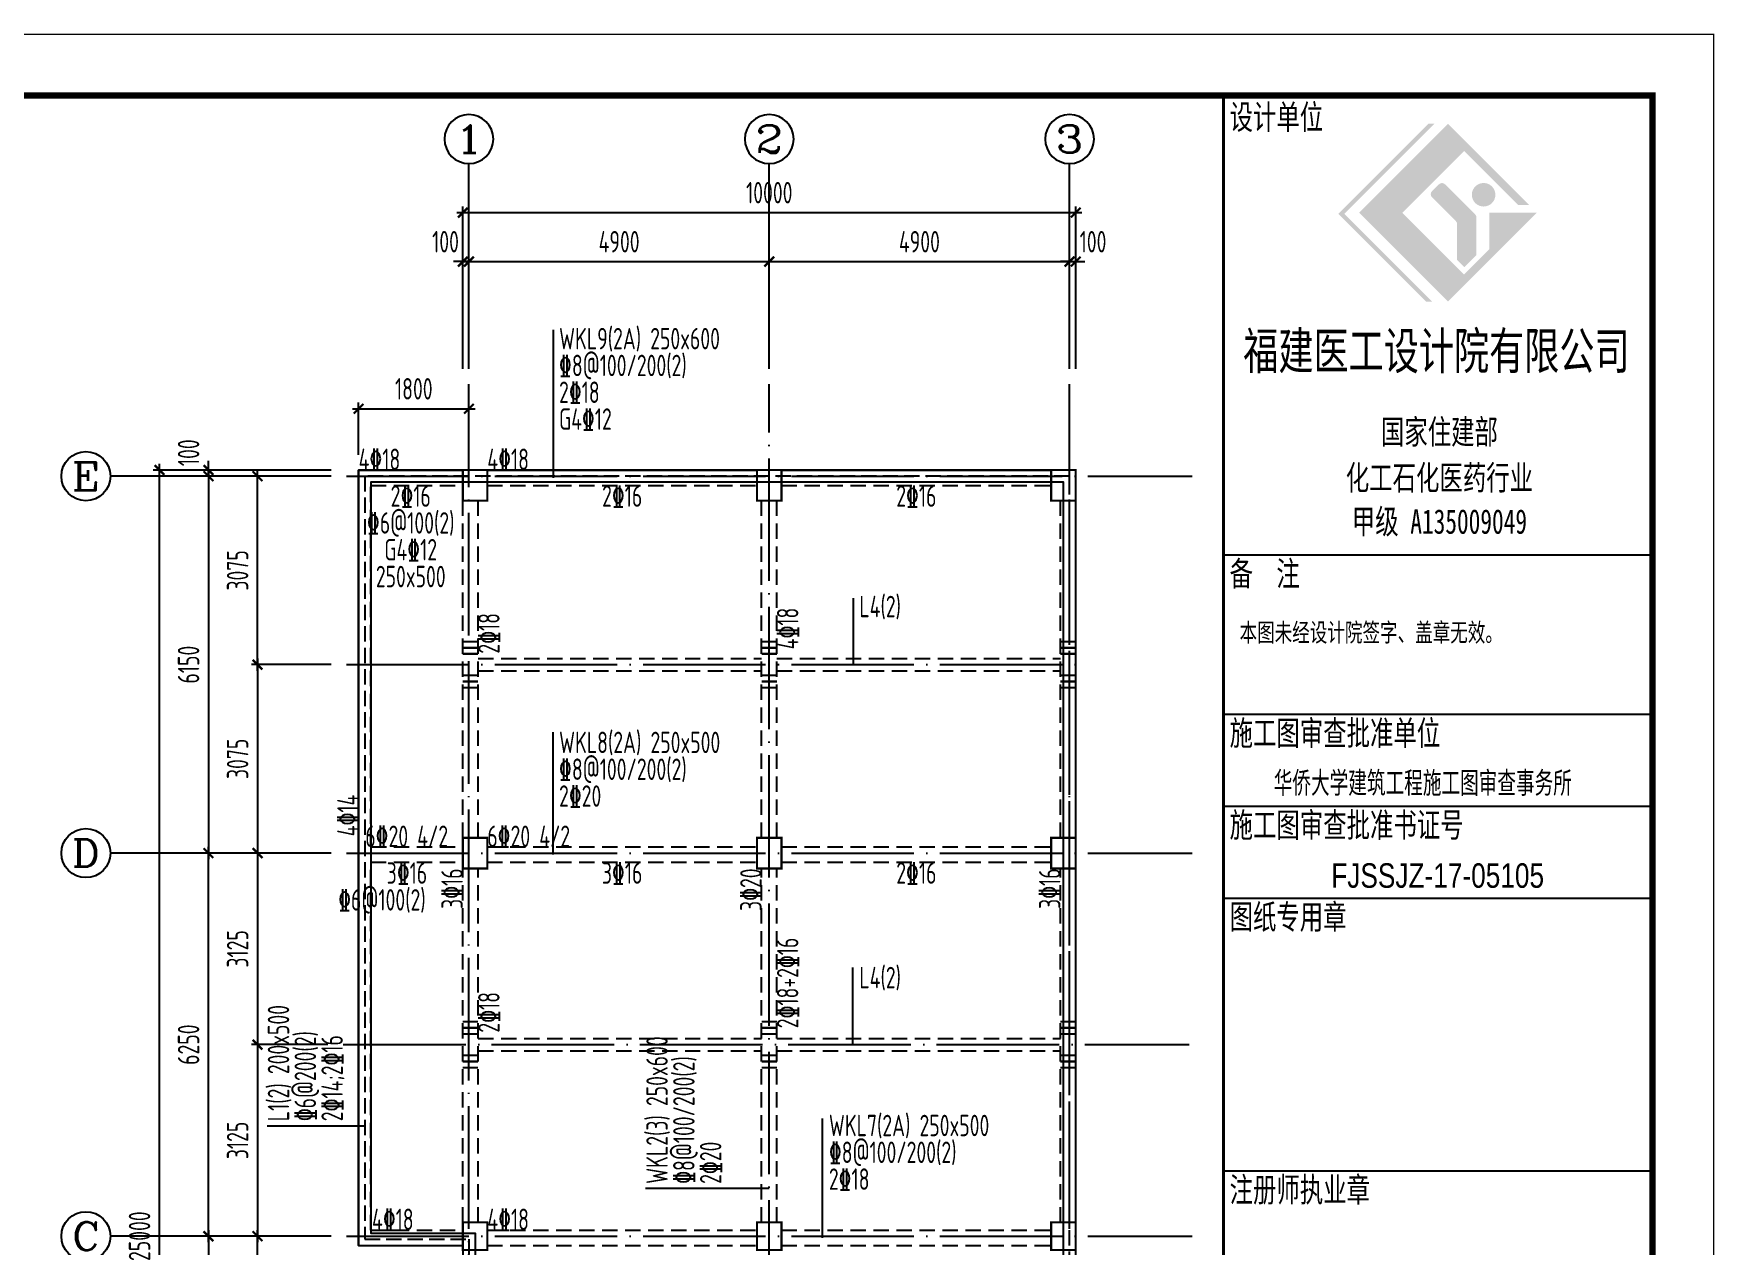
# Model space of a CAD drawing. Extents: x 287149 to 898857, y 100802 to 160212.
# Drawn here: x 807034 to 834457, y 123062 to 142832 of the extents above; entities that cross this region are included whole.
import ezdxf
from ezdxf.enums import TextEntityAlignment as Align

# ---------------------------------------------------------------- set-up
doc = ezdxf.new("R2010")
doc.units = 0
doc.header["$LTSCALE"] = 1000
for name, pattern in [('3', [3.75, 2.5, -1.25]), ('DASH', [0.35, 0.25, -0.1]), ('DOTE', [2.42, 2, -0.2, 0.02, -0.2])]:
    doc.linetypes.add(name, pattern=pattern)
doc.layers.get('0').update_dxf_attribs({"linetype": 'CONTINUOUS'})
doc.layers.get('DEFPOINTS').update_dxf_attribs({"linetype": 'CONTINUOUS'})
for name, color, linetype in [('AXIS', 8, 'DOTE'), ('AXIS_DIM', 3, 'CONTINUOUS'), ('AXIS_TEXT', 3, 'CONTINUOUS'), ('FRAME', 3, 'CONTINUOUS'), ('roof', 30, 'CONTINUOUS'), ('S_BEAM', 4, 'CONTINUOUS'), ('S_BEAMDASH', 134, '3'), ('S_BEAMDIMLOCAL', 7, 'CONTINUOUS'), ('S_BEAMDIMLOCALVER', 7, 'CONTINUOUS'), ('S_BEAMDIMMASS', 2, 'CONTINUOUS'), ('S_BEAMDIMMASSVER', 2, 'CONTINUOUS'), ('S_CL', 2, 'CONTINUOUS'), ('S_SUBBEAMHOOP', 1, 'CONTINUOUS'), ('填充', 8, 'CONTINUOUS'), ('审图中心证书', 7, 'CONTINUOUS'), ('第三道尺寸线', 4, 'CONTINUOUS')]:
    doc.layers.add(name, color=color, linetype=linetype)
doc.styles.add('_AXIS', font='complex.shx', dxfattribs={"bigfont": 'gbcbig.shx'})
doc.styles.add('_HZTXT', font='tq__rshz.shx', dxfattribs={"width": 0.8, "bigfont": 'tq__hzdc.shx'})
doc.styles.add('COMPLEX', font='COMPLEX')
doc.styles.add('FRAME', font='simhei.ttf', dxfattribs={"width": 0.7})
doc.styles.add('TSSD_Dimension', font='tssdeng.shx', dxfattribs={"width": 0.7, "bigfont": 'hztxt.shx'})
doc.styles.add('TSSD_Rein', font='tssdeng.shx', dxfattribs={"width": 0.7, "bigfont": 'hztxt.shx'})
doc.styles.add('黑体', font='simhei.ttf', dxfattribs={"width": 0.7})
doc.dimstyles.new('TSSD_100_100', dxfattribs={"dimtxt": 350, "dimasz": 150, "dimexe": 100, "dimexo": 250, "dimgap": 150, "dimtad": 1, "dimdec": 0, "dimzin": 0, "dimdsep": 46, "dimtxsty": 'TSSD_Dimension', "dimblk": 'ARCHTICK', "dimcen": 0, "dimdle": 100, "dimclrd": 3, "dimclre": 3, "dimclrt": 7, "dimadec": 0, "dimazin": 0, "dimtfac": 1, "dimtdec": 0, "dimtix": 1, "dimtmove": 2, "dimatfit": 3, "dimfxl": 100, "dimtolj": 1, "dimtzin": 0, "dimarcsym": 0})

# ---------------------------------------------------------------- blocks, each defined once
blk = doc.blocks.new('A$C2F0C53E4')
at = {"layer": 'FRAME'}
h = blk.add_hatch(color=256, dxfattribs=at)
h.paths.add_polyline_path([(54328, 39098), (55337, 40107), (56218, 39226), (56398, 39226), (55075, 40549), (53625, 39098), (55075, 37648), (56525, 39098), (55749, 39098), (55749, 38502), (55337, 38090)], flags=0)
edge = h.paths.add_edge_path(flags=0)
edge.add_arc((55154, 38910), 69.1, 0, 45, ccw=False)
edge.add_line((55223, 38910), (55223, 38327))
edge.add_line((55223, 38327), (55340, 38210))
edge.add_line((55340, 38210), (55538, 38409))
edge.add_line((55538, 38409), (55538, 39020))
edge.add_arc((55469, 39020), 69.1, 360, 405)
edge.add_line((55518, 39069), (55024, 39562))
edge.add_arc((54976, 39513), 69.1, 45, 135)
edge.add_line((54927, 39562), (54812, 39447))
edge.add_arc((54861, 39399), 69.1, 135, 225)
edge.add_line((54812, 39350), (55203, 38959))
edge = h.paths.add_edge_path(flags=0)
edge.add_arc((55655, 39391), 192, 0, 180)
edge.add_arc((55655, 39391), 192, 180, 360)
h.paths.add_polyline_path([(54716, 37648), (54814, 37648), (53382, 39080), (54851, 40549), (54754, 40549), (53285, 39080)], flags=0)
for p, q in [((58410, 33510), (51410, 33510)), ((58410, 30910), (51410, 30910)), ((58410, 29410), (51410, 29410)), ((58410, 27910), (51410, 27910)), ((58410, 23460), (51410, 23460))]:
    blk.add_line(p, q, dxfattribs=at)
for points, const_width in [([(10, 42010), (10, 10), (59410, 10), (59410, 42010)], 20), ([(2510, 41010), (2510, 1010), (58410, 1010), (58410, 41010)], 100)]:
    blk.add_lwpolyline(points, close=True, dxfattribs=dict(at, const_width=const_width))
at = {"layer": 'FRAME', "const_width": 50}
blk.add_lwpolyline([(51410, 41010), (51410, 1010)], dxfattribs=at)
at = {"layer": 'FRAME'}
for s, insert, char_height, width, attachment_point, style in [('设计单位', (51510, 40860), 400, 2368.14, 1, 'FRAME'), ('福建医工设计院有限公司', (54885, 36811), 600, 9859.32, 5, 'FRAME'), ('国家住建部', (54934, 35501), 400, 2944.75, 5, 'FRAME'), ('化工石化医药行业', (54934, 34752), 400, 4781.36, 5, 'FRAME'), ('甲级 A135009049', (54934, 34038), 400, 4439.66, 5, 'FRAME'), ('备  注', (51510, 33410), 400, 1758.31, 1, 'FRAME'), ('本图未经设计院签字、盖章无效。', (51673, 32067), 300, 6524.24, 7, '黑体'), ('施工图审查批准单位', (51510, 30810), 400, 5412.54, 1, 'FRAME'), ('施工图审查批准书证号', (51510, 29310), 400, 6008.14, 1, 'FRAME'), ('图纸专用章', (51510, 27810), 400, 2928.14, 1, 'FRAME'), ('注册师执业章', (51510, 23360), 400, 3554.58, 1, 'FRAME')]:
    blk.add_mtext(s, dxfattribs=dict(at, insert=insert, char_height=char_height, width=width, attachment_point=attachment_point, style=style))
at = {"layer": '审图中心证书', "style": '_HZTXT', "width": 0.8}
for s, p in [('华侨大学建筑工程施工图审查事务所', (52231, 29584)), ('FJSSJZ-17-05105', (53169, 28084))]:
    blk.add_text(s, height=400, dxfattribs=at).set_placement(p)
blk = doc.blocks.new('_ARCHTICK')
at = {"color": 0}
blk.add_lwpolyline([(-0.53033, -0.53033, 0.25, 0.25, 0), (0.53033, 0.53033, 0.5, 0.5, 0)], format="xyseb", dxfattribs=at)
blk = doc.blocks.new('*D338')
at = {"layer": 'AXIS_DIM', "color": 3, "lineweight": -2}
for p, q in [((814036.971394, 139111.631469), (819136.971394, 139111.631469)), ((814136.971394, 137361.708046), (814136.971394, 139211.631469)), ((819036.971394, 137361.708046), (819036.971394, 139211.631469))]:
    blk.add_line(p, q, dxfattribs=at)
at = {"layer": 'DEFPOINTS', "color": 0}
for p in [(819036.971394, 139111.631469), (814136.971394, 137111.708046), (819036.971394, 137111.708046)]:
    blk.add_point(p, dxfattribs=at)
at = {"layer": 'AXIS_DIM', "color": 3, "lineweight": -2, "xscale": 150, "yscale": 150, "zscale": 150, "rotation": 180}
blk.add_blockref('_ARCHTICK', (814136.971394, 139111.631469), dxfattribs=at)
at = {"layer": 'AXIS_DIM', "color": 3, "lineweight": -2, "xscale": 150, "yscale": 150, "zscale": 150}
blk.add_blockref('_ARCHTICK', (819036.971394, 139111.631469), dxfattribs=at)
at = {"layer": 'AXIS_DIM', "color": 7, "insert": (816586.971394, 139436.631469), "char_height": 350, "attachment_point": 5, "style": 'TSSD_Dimension'}
blk.add_mtext('\\A1;4900', dxfattribs=at)
blk = doc.blocks.new('*D339')
at = {"layer": 'AXIS_DIM', "color": 3, "lineweight": -2}
for p, q in [((818936.971394, 139111.631469), (824036.971394, 139111.631469)), ((819036.971394, 137361.708046), (819036.971394, 139211.631469)), ((823936.971394, 137361.708046), (823936.971394, 139211.631469))]:
    blk.add_line(p, q, dxfattribs=at)
at = {"layer": 'DEFPOINTS', "color": 0}
for p in [(823936.971394, 139111.631469), (819036.971394, 137111.708046), (823936.971394, 137111.708046)]:
    blk.add_point(p, dxfattribs=at)
at = {"layer": 'AXIS_DIM', "color": 3, "lineweight": -2, "xscale": 150, "yscale": 150, "zscale": 150, "rotation": 180}
blk.add_blockref('_ARCHTICK', (819036.971394, 139111.631469), dxfattribs=at)
at = {"layer": 'AXIS_DIM', "color": 3, "lineweight": -2, "xscale": 150, "yscale": 150, "zscale": 150}
blk.add_blockref('_ARCHTICK', (823936.971394, 139111.631469), dxfattribs=at)
at = {"layer": 'AXIS_DIM', "color": 7, "insert": (821486.971394, 139436.631469), "char_height": 350, "attachment_point": 5, "style": 'TSSD_Dimension'}
blk.add_mtext('\\A1;4900', dxfattribs=at)
blk = doc.blocks.new('*D341')
at = {"layer": 'AXIS_DIM', "color": 3, "lineweight": -2}
for p, q in [((811886.971394, 123211.708046), (809787.044864, 123211.708046)), ((809887.044864, 123311.708046), (809887.044864, 116861.708046)), ((811886.971394, 116961.708046), (809787.044864, 116961.708046))]:
    blk.add_line(p, q, dxfattribs=at)
at = {"layer": 'DEFPOINTS', "color": 0}
for p in [(812136.971394, 123211.708046), (809887.044864, 116961.708046), (812136.971394, 116961.708046)]:
    blk.add_point(p, dxfattribs=at)
at = {"layer": 'AXIS_DIM', "color": 3, "lineweight": -2, "xscale": 150, "yscale": 150, "zscale": 150}
for p, rotation in [((809887.044864, 123211.708046), 90), ((809887.044864, 116961.708046), 270)]:
    blk.add_blockref('_ARCHTICK', p, dxfattribs=dict(at, rotation=rotation))
at = {"layer": 'AXIS_DIM', "color": 7, "insert": (809562.044864, 120086.708046), "char_height": 350, "attachment_point": 5, "rotation": 90, "style": 'TSSD_Dimension'}
blk.add_mtext('\\A1;6250', dxfattribs=at)
blk = doc.blocks.new('*D342')
at = {"layer": 'AXIS_DIM', "color": 3, "lineweight": -2}
for p, q in [((811886.971394, 135611.708046), (809787.044864, 135611.708046)), ((809887.044864, 135711.708046), (809887.044864, 129361.708046)), ((811886.971394, 129461.708046), (809787.044864, 129461.708046))]:
    blk.add_line(p, q, dxfattribs=at)
at = {"layer": 'DEFPOINTS', "color": 0}
for p in [(812136.971394, 135611.708046), (809887.044864, 129461.708046), (812136.971394, 129461.708046)]:
    blk.add_point(p, dxfattribs=at)
at = {"layer": 'AXIS_DIM', "color": 3, "lineweight": -2, "xscale": 150, "yscale": 150, "zscale": 150}
for p, rotation in [((809887.044864, 135611.708046), 90), ((809887.044864, 129461.708046), 270)]:
    blk.add_blockref('_ARCHTICK', p, dxfattribs=dict(at, rotation=rotation))
at = {"layer": 'AXIS_DIM', "color": 7, "insert": (809562.044864, 132536.708046), "char_height": 350, "attachment_point": 5, "rotation": 90, "style": 'TSSD_Dimension'}
blk.add_mtext('\\A1;6150', dxfattribs=at)
blk = doc.blocks.new('*D343')
at = {"layer": 'AXIS_DIM', "color": 3, "lineweight": -2}
for p, q in [((813936.971394, 139911.631469), (824136.971394, 139911.631469)), ((814036.971394, 137361.708046), (814036.971394, 140011.631469)), ((824036.971394, 137361.708046), (824036.971394, 140011.631469))]:
    blk.add_line(p, q, dxfattribs=at)
at = {"layer": 'DEFPOINTS', "color": 0}
for p in [(824036.971394, 139911.631469), (814036.971394, 137111.708046), (824036.971394, 137111.708046)]:
    blk.add_point(p, dxfattribs=at)
at = {"layer": 'AXIS_DIM', "color": 3, "lineweight": -2, "xscale": 150, "yscale": 150, "zscale": 150, "rotation": 180}
blk.add_blockref('_ARCHTICK', (814036.971394, 139911.631469), dxfattribs=at)
at = {"layer": 'AXIS_DIM', "color": 3, "lineweight": -2, "xscale": 150, "yscale": 150, "zscale": 150}
blk.add_blockref('_ARCHTICK', (824036.971394, 139911.631469), dxfattribs=at)
at = {"layer": 'AXIS_DIM', "color": 7, "insert": (819036.971394, 140236.631469), "char_height": 350, "attachment_point": 5, "style": 'TSSD_Dimension'}
blk.add_mtext('\\A1;10000', dxfattribs=at)
blk = doc.blocks.new('*D344')
at = {"layer": 'AXIS_DIM', "color": 3, "lineweight": -2}
for p, q in [((809087.044864, 110611.708046), (809087.044864, 135811.708046)), ((811886.971394, 135711.708046), (808987.044864, 135711.708046)), ((811886.971394, 110711.708046), (808987.044864, 110711.708046))]:
    blk.add_line(p, q, dxfattribs=at)
at = {"layer": 'DEFPOINTS', "color": 0}
for p in [(809087.044864, 135711.708046), (812136.971394, 135711.708046), (812136.971394, 110711.708046)]:
    blk.add_point(p, dxfattribs=at)
at = {"layer": 'AXIS_DIM', "color": 3, "lineweight": -2, "xscale": 150, "yscale": 150, "zscale": 150}
for p, rotation in [((809087.044864, 135711.708046), 90), ((809087.044864, 110711.708046), 270)]:
    blk.add_blockref('_ARCHTICK', p, dxfattribs=dict(at, rotation=rotation))
at = {"layer": 'AXIS_DIM', "color": 7, "insert": (808762.044864, 123211.708046), "char_height": 350, "attachment_point": 5, "rotation": 90, "style": 'TSSD_Dimension'}
blk.add_mtext('\\A1;25000', dxfattribs=at)
blk = doc.blocks.new('*D346')
at = {"layer": 'AXIS_DIM', "color": 3, "lineweight": -2}
for p, q in [((809887.044864, 135711.708046), (809887.044864, 135861.708046)), ((811886.971394, 135711.708046), (809787.044864, 135711.708046)), ((811886.971394, 135611.708046), (809787.044864, 135611.708046)), ((809887.044864, 135611.708046), (809887.044864, 135711.708046)), ((809887.044864, 135611.708046), (809887.044864, 135461.708046))]:
    blk.add_line(p, q, dxfattribs=at)
at = {"layer": 'DEFPOINTS', "color": 0}
for p in [(809887.044864, 135711.708046), (812136.971394, 135711.708046), (812136.971394, 135611.708046)]:
    blk.add_point(p, dxfattribs=at)
at = {"layer": 'AXIS_DIM', "color": 3, "lineweight": -2, "xscale": 150, "yscale": 150, "zscale": 150}
for p, rotation in [((809887.044864, 135711.708046), 270), ((809887.044864, 135611.708046), 90)]:
    blk.add_blockref('_ARCHTICK', p, dxfattribs=dict(at, rotation=rotation))
at = {"layer": 'AXIS_DIM', "color": 7, "insert": (809562.044864, 135993.951635), "char_height": 350, "attachment_point": 5, "rotation": 90, "style": 'TSSD_Dimension'}
blk.add_mtext('\\A1;100', dxfattribs=at)
blk = doc.blocks.new('*D347')
at = {"layer": 'AXIS_DIM', "color": 3, "lineweight": -2}
for p, q in [((823936.971394, 139111.631469), (823786.971394, 139111.631469)), ((823936.971394, 137361.708046), (823936.971394, 139211.631469)), ((823936.971394, 139111.631469), (824036.971394, 139111.631469)), ((824036.971394, 137361.708046), (824036.971394, 139211.631469)), ((824036.971394, 139111.631469), (824186.971394, 139111.631469))]:
    blk.add_line(p, q, dxfattribs=at)
at = {"layer": 'DEFPOINTS', "color": 0}
for p in [(824036.971394, 139111.631469), (823936.971394, 137111.708046), (824036.971394, 137111.708046)]:
    blk.add_point(p, dxfattribs=at)
at = {"layer": 'AXIS_DIM', "color": 3, "lineweight": -2, "xscale": 150, "yscale": 150, "zscale": 150}
blk.add_blockref('_ARCHTICK', (823936.971394, 139111.631469), dxfattribs=at)
at = {"layer": 'AXIS_DIM', "color": 3, "lineweight": -2, "xscale": 150, "yscale": 150, "zscale": 150, "rotation": 180}
blk.add_blockref('_ARCHTICK', (824036.971394, 139111.631469), dxfattribs=at)
at = {"layer": 'AXIS_DIM', "color": 7, "insert": (824319.214984, 139436.631469), "char_height": 350, "attachment_point": 5, "style": 'TSSD_Dimension'}
blk.add_mtext('\\A1;100', dxfattribs=at)
blk = doc.blocks.new('*D348')
at = {"layer": 'AXIS_DIM', "color": 3, "lineweight": -2}
for p, q in [((814036.971394, 139111.631469), (813886.971394, 139111.631469)), ((814036.971394, 137361.708046), (814036.971394, 139211.631469)), ((814136.971394, 139111.631469), (814036.971394, 139111.631469)), ((814136.971394, 137361.708046), (814136.971394, 139211.631469)), ((814136.971394, 139111.631469), (814286.971394, 139111.631469))]:
    blk.add_line(p, q, dxfattribs=at)
at = {"layer": 'DEFPOINTS', "color": 0}
for p in [(814036.971394, 139111.631469), (814036.971394, 137111.708046), (814136.971394, 137111.708046)]:
    blk.add_point(p, dxfattribs=at)
at = {"layer": 'AXIS_DIM', "color": 3, "lineweight": -2, "xscale": 150, "yscale": 150, "zscale": 150}
blk.add_blockref('_ARCHTICK', (814036.971394, 139111.631469), dxfattribs=at)
at = {"layer": 'AXIS_DIM', "color": 3, "lineweight": -2, "xscale": 150, "yscale": 150, "zscale": 150, "rotation": 180}
blk.add_blockref('_ARCHTICK', (814136.971394, 139111.631469), dxfattribs=at)
at = {"layer": 'AXIS_DIM', "color": 7, "insert": (813754.727804, 139436.631469), "char_height": 350, "attachment_point": 5, "style": 'TSSD_Dimension'}
blk.add_mtext('\\A1;100', dxfattribs=at)
blk = doc.blocks.new('_AXISO')
blk.add_circle((0, 0), 0.5)
at = {"layer": 'AXIS_TEXT', "style": 'COMPLEX', "width": 1.041667}
blk.add_attdef('A', text='', height=0.56, dxfattribs=at).set_placement((-0.25, -0.28), (0.25, -0.28), align=Align.FIT)
blk = doc.blocks.new('*D349')
at = {"layer": 'AXIS_DIM', "color": 3, "lineweight": -2}
for p, q in [((811886.971394, 129461.708046), (809787.044864, 129461.708046)), ((809887.044864, 123111.708046), (809887.044864, 129561.708046)), ((811886.971394, 123211.708046), (809787.044864, 123211.708046))]:
    blk.add_line(p, q, dxfattribs=at)
at = {"layer": 'DEFPOINTS', "color": 0}
for p in [(809887.044864, 129461.708046), (812136.971394, 129461.708046), (812136.971394, 123211.708046)]:
    blk.add_point(p, dxfattribs=at)
at = {"layer": 'AXIS_DIM', "color": 3, "lineweight": -2, "xscale": 150, "yscale": 150, "zscale": 150}
for p, rotation in [((809887.044864, 129461.708046), 90), ((809887.044864, 123211.708046), 270)]:
    blk.add_blockref('_ARCHTICK', p, dxfattribs=dict(at, rotation=rotation))
at = {"layer": 'AXIS_DIM', "color": 7, "insert": (809562.044864, 126336.708046), "char_height": 350, "attachment_point": 5, "rotation": 90, "style": 'TSSD_Dimension'}
blk.add_mtext('\\A1;6250', dxfattribs=at)
blk = doc.blocks.new('*D359')
at = {"layer": 'DEFPOINTS', "color": 0}
for p in [(810687.044864, 123211.708046), (812087.044864, 123211.708046), (812087.044864, 120086.708046)]:
    blk.add_point(p, dxfattribs=at)
at = {"layer": '第三道尺寸线', "color": 3, "lineweight": -2}
for p, q in [((811837.044864, 123211.708046), (810587.044864, 123211.708046)), ((810687.044864, 119986.708046), (810687.044864, 123311.708046)), ((811837.044864, 120086.708046), (810587.044864, 120086.708046))]:
    blk.add_line(p, q, dxfattribs=at)
at = {"layer": '第三道尺寸线', "color": 3, "lineweight": -2, "xscale": 150, "yscale": 150, "zscale": 150}
for p, rotation in [((810687.044864, 123211.708046), 90), ((810687.044864, 120086.708046), 270)]:
    blk.add_blockref('_ARCHTICK', p, dxfattribs=dict(at, rotation=rotation))
at = {"layer": '第三道尺寸线', "color": 7, "insert": (810362.044864, 121649.208046), "char_height": 350, "attachment_point": 5, "rotation": 90, "style": 'TSSD_Dimension'}
blk.add_mtext('\\A1;3125', dxfattribs=at)
blk = doc.blocks.new('*D361')
at = {"layer": 'DEFPOINTS', "color": 0}
for p in [(810687.044864, 135611.708046), (812136.971394, 135611.708046), (812136.971394, 132536.708046)]:
    blk.add_point(p, dxfattribs=at)
at = {"layer": '第三道尺寸线', "color": 3, "lineweight": -2}
for p, q in [((811886.971394, 135611.708046), (810587.044864, 135611.708046)), ((810687.044864, 132436.708046), (810687.044864, 135711.708046)), ((811886.971394, 132536.708046), (810587.044864, 132536.708046))]:
    blk.add_line(p, q, dxfattribs=at)
at = {"layer": '第三道尺寸线', "color": 3, "lineweight": -2, "xscale": 150, "yscale": 150, "zscale": 150}
for p, rotation in [((810687.044864, 135611.708046), 90), ((810687.044864, 132536.708046), 270)]:
    blk.add_blockref('_ARCHTICK', p, dxfattribs=dict(at, rotation=rotation))
at = {"layer": '第三道尺寸线', "color": 7, "insert": (810362.044864, 134074.208046), "char_height": 350, "attachment_point": 5, "rotation": 90, "style": 'TSSD_Dimension'}
blk.add_mtext('\\A1;3075', dxfattribs=at)
blk = doc.blocks.new('*D362')
at = {"layer": 'DEFPOINTS', "color": 0}
for p in [(812136.971394, 132536.708046), (810687.044864, 129461.708046), (812136.971394, 129461.708046)]:
    blk.add_point(p, dxfattribs=at)
at = {"layer": '第三道尺寸线', "color": 3, "lineweight": -2}
for p, q in [((811886.971394, 132536.708046), (810587.044864, 132536.708046)), ((810687.044864, 132636.708046), (810687.044864, 129361.708046)), ((811886.971394, 129461.708046), (810587.044864, 129461.708046))]:
    blk.add_line(p, q, dxfattribs=at)
at = {"layer": '第三道尺寸线', "color": 3, "lineweight": -2, "xscale": 150, "yscale": 150, "zscale": 150}
for p, rotation in [((810687.044864, 132536.708046), 90), ((810687.044864, 129461.708046), 270)]:
    blk.add_blockref('_ARCHTICK', p, dxfattribs=dict(at, rotation=rotation))
at = {"layer": '第三道尺寸线', "color": 7, "insert": (810362.044864, 130999.208046), "char_height": 350, "attachment_point": 5, "rotation": 90, "style": 'TSSD_Dimension'}
blk.add_mtext('\\A1;3075', dxfattribs=at)
blk = doc.blocks.new('*D363')
at = {"layer": 'DEFPOINTS', "color": 0}
for p in [(812087.044864, 126336.708046), (810687.044864, 123211.708046), (812087.044864, 123211.708046)]:
    blk.add_point(p, dxfattribs=at)
at = {"layer": '第三道尺寸线', "color": 3, "lineweight": -2}
for p, q in [((810687.044864, 126436.708046), (810687.044864, 123111.708046)), ((811837.044864, 126336.708046), (810587.044864, 126336.708046)), ((811837.044864, 123211.708046), (810587.044864, 123211.708046))]:
    blk.add_line(p, q, dxfattribs=at)
at = {"layer": '第三道尺寸线', "color": 3, "lineweight": -2, "xscale": 150, "yscale": 150, "zscale": 150}
for p, rotation in [((810687.044864, 126336.708046), 90), ((810687.044864, 123211.708046), 270)]:
    blk.add_blockref('_ARCHTICK', p, dxfattribs=dict(at, rotation=rotation))
at = {"layer": '第三道尺寸线', "color": 7, "insert": (810362.044864, 124774.208046), "char_height": 350, "attachment_point": 5, "rotation": 90, "style": 'TSSD_Dimension'}
blk.add_mtext('\\A1;3125', dxfattribs=at)
blk = doc.blocks.new('*D364')
at = {"layer": 'DEFPOINTS', "color": 0}
for p in [(812087.044864, 129461.708046), (810687.044864, 126336.708046), (812087.044864, 126336.708046)]:
    blk.add_point(p, dxfattribs=at)
at = {"layer": '第三道尺寸线', "color": 3, "lineweight": -2}
for p, q in [((811837.044864, 129461.708046), (810587.044864, 129461.708046)), ((810687.044864, 129561.708046), (810687.044864, 126236.708046)), ((811837.044864, 126336.708046), (810587.044864, 126336.708046))]:
    blk.add_line(p, q, dxfattribs=at)
at = {"layer": '第三道尺寸线', "color": 3, "lineweight": -2, "xscale": 150, "yscale": 150, "zscale": 150}
for p, rotation in [((810687.044864, 129461.708046), 90), ((810687.044864, 126336.708046), 270)]:
    blk.add_blockref('_ARCHTICK', p, dxfattribs=dict(at, rotation=rotation))
at = {"layer": '第三道尺寸线', "color": 7, "insert": (810362.044864, 127899.208046), "char_height": 350, "attachment_point": 5, "rotation": 90, "style": 'TSSD_Dimension'}
blk.add_mtext('\\A1;3125', dxfattribs=at)
blk = doc.blocks.new('*D366')
at = {"layer": 'AXIS_DIM', "color": 3, "lineweight": -2}
for p, q in [((812236.971013, 136711.63185), (814236.971394, 136711.63185)), ((812336.971013, 135961.708427), (812336.971013, 136811.63185)), ((814136.971394, 135961.708427), (814136.971394, 136811.63185))]:
    blk.add_line(p, q, dxfattribs=at)
at = {"layer": 'DEFPOINTS', "color": 0}
for p in [(814136.971394, 136711.63185), (812336.971013, 135711.708427), (814136.971394, 135711.708427)]:
    blk.add_point(p, dxfattribs=at)
at = {"layer": 'AXIS_DIM', "color": 3, "lineweight": -2, "xscale": 150, "yscale": 150, "zscale": 150, "rotation": 180}
blk.add_blockref('_ARCHTICK', (812336.971013, 136711.63185), dxfattribs=at)
at = {"layer": 'AXIS_DIM', "color": 3, "lineweight": -2, "xscale": 150, "yscale": 150, "zscale": 150}
blk.add_blockref('_ARCHTICK', (814136.971394, 136711.63185), dxfattribs=at)
at = {"layer": 'AXIS_DIM', "color": 7, "insert": (813236.971203, 137036.63185), "char_height": 350, "attachment_point": 5, "style": 'TSSD_Dimension'}
blk.add_mtext('\\A1;1800', dxfattribs=at)

msp = doc.modelspace()

# ---------------------------------------------------------------- linework, layer by layer
at = {"layer": 'AXIS'}
for p, q in [((814136.971, 108811.708), (814136.971, 137111.708)), ((819036.971, 116961.708), (819036.971, 137111.708)), ((823936.971, 108811.708), (823936.971, 137111.708)), ((812136.971, 135611.708), (825936.971, 135611.708)), ((812136.971, 132536.708), (824036.971, 132536.708)), ((812136.971, 129461.708), (825936.971, 129461.708)), ((812087.045, 126336.708), (825887.045, 126336.708)), ((812136.971, 123211.708), (825936.971, 123211.708))]:
    msp.add_line(p, q, dxfattribs=at)
at = {"layer": 'AXIS_TEXT'}
for p, q in [((814136.971, 137361.708), (814136.971, 140711.631)), ((819036.971, 137361.708), (819036.971, 140711.631)), ((823936.971, 137361.708), (823936.971, 140711.631)), ((811886.971, 135611.708), (808287.045, 135611.708)), ((811886.971, 129461.708), (808287.045, 129461.708)), ((811886.971, 123211.708), (808287.045, 123211.708))]:
    msp.add_line(p, q, dxfattribs=at)
at = {"layer": 'roof'}
for points in [[(814036.971, 110711.708), (824036.971, 110711.708), (824036.971, 135711.708), (812336.971, 135711.708), (812336.971, 123061.708), (814036.971, 123061.708)], [(814236.971, 110911.708), (823836.971, 110911.708), (823836.971, 135511.708), (812536.971, 135511.708), (812536.971, 123261.708), (814236.971, 123261.708)]]:
    msp.add_lwpolyline(points, close=True, dxfattribs=at)
at = {"layer": 'roof', "linetype": 'DASH'}
msp.add_lwpolyline([(814136.971, 110811.708), (823936.971, 110811.708), (823936.971, 135611.708), (812436.971, 135611.708), (812436.971, 123161.708), (814136.971, 123161.708)], close=True, dxfattribs=at)
at = {"layer": 'S_BEAM', "ltscale": 0.01}
for p, q in [((812336.971, 135711.708), (814036.971, 135711.708)), ((812336.971, 129461.708), (812336.971, 135711.708)), ((814436.971, 135711.708), (818836.971, 135711.708)), ((819236.971, 135711.708), (823636.971, 135711.708)), ((824036.971, 129711.708), (824036.971, 135211.708)), ((812336.971, 123061.708), (812336.971, 129461.708)), ((824036.971, 123436.708), (824036.971, 129211.708)), ((812336.971, 123061.708), (814036.971, 123061.708))]:
    msp.add_line(p, q, dxfattribs=at)
at = {"layer": 'S_BEAMDASH', "ltscale": 0.1}
for p, q in [((812536.971, 135461.708), (814036.971, 135461.708)), ((812536.971, 129561.708), (812536.971, 135461.708)), ((814036.971, 129711.708), (814036.971, 135211.708)), ((814286.971, 129711.708), (814286.971, 135211.708)), ((814436.971, 135461.708), (818836.971, 135461.708)), ((818911.971, 129711.708), (818911.971, 135211.708)), ((819161.971, 129711.708), (819161.971, 135211.708)), ((819236.971, 135461.708), (823636.971, 135461.708)), ((823786.971, 129711.708), (823786.971, 135211.708)), ((814286.971, 132636.708), (818911.971, 132636.708)), ((819161.971, 132636.708), (823786.971, 132636.708)), ((814286.971, 132436.708), (818911.971, 132436.708)), ((819161.971, 132436.708), (823786.971, 132436.708)), ((812536.971, 129561.708), (814036.971, 129561.708)), ((814436.971, 129561.708), (818836.971, 129561.708)), ((819236.971, 129561.708), (823636.971, 129561.708)), ((812536.971, 129311.708), (814036.971, 129311.708)), ((812536.971, 123311.708), (812536.971, 129311.708)), ((814036.971, 123436.708), (814036.971, 129211.708)), ((814286.971, 123436.708), (814286.971, 129211.708)), ((814436.971, 129311.708), (818836.971, 129311.708)), ((818911.971, 123436.708), (818911.971, 129211.708)), ((819161.971, 123436.708), (819161.971, 129211.708)), ((819236.971, 129311.708), (823636.971, 129311.708)), ((823786.971, 123436.708), (823786.971, 129211.708)), ((814286.971, 126436.708), (818911.971, 126436.708)), ((819161.971, 126436.708), (823786.971, 126436.708)), ((814286.971, 126236.708), (818911.971, 126236.708)), ((819161.971, 126236.708), (823786.971, 126236.708)), ((812536.971, 123311.708), (814036.971, 123311.708)), ((814436.971, 123311.708), (818836.971, 123311.708)), ((819236.971, 123311.708), (823636.971, 123311.708)), ((814436.971, 123061.708), (818836.971, 123061.708)), ((819236.971, 123061.708), (823636.971, 123061.708))]:
    msp.add_line(p, q, dxfattribs=at)
at = {"layer": 'S_BEAMDIMMASS', "ltscale": 0.01}
for p, q in [((815517.642, 135586.708), (815517.642, 137998.84)), ((820412.022, 132536.708), (820412.022, 133619.773)), ((815508.828, 129436.708), (815508.828, 131435.846)), ((820401.274, 126336.708), (820401.274, 127596.114)), ((819907.793, 123186.708), (819907.793, 125133.537))]:
    msp.add_line(p, q, dxfattribs=at)
at = {"layer": 'S_BEAMDIMMASSVER', "ltscale": 0.01}
for p, q in [((812436.971, 125005.289), (810844.961, 125005.289)), ((819036.971, 123989.602), (817015.258, 123989.602))]:
    msp.add_line(p, q, dxfattribs=at)
at = {"layer": 'S_CL', "ltscale": 0.01, "const_width": 35}
for points in [[(814436.971, 135211.708), (814436.971, 135711.708), (814036.971, 135711.708), (814036.971, 135211.708)], [(819236.971, 135211.708), (819236.971, 135711.708), (818836.971, 135711.708), (818836.971, 135211.708)], [(824036.971, 135211.708), (824036.971, 135711.708), (823636.971, 135711.708), (823636.971, 135211.708)], [(814436.971, 129211.708), (814436.971, 129711.708), (814036.971, 129711.708), (814036.971, 129211.708)], [(819236.971, 129211.708), (819236.971, 129711.708), (818836.971, 129711.708), (818836.971, 129211.708)], [(824036.971, 129211.708), (824036.971, 129711.708), (823636.971, 129711.708), (823636.971, 129211.708)], [(814436.971, 122986.708), (814436.971, 123436.708), (814036.971, 123436.708), (814036.971, 122986.708)], [(819236.971, 122986.708), (819236.971, 123436.708), (818836.971, 123436.708), (818836.971, 122986.708)], [(824036.971, 122986.708), (824036.971, 123436.708), (823636.971, 123436.708), (823636.971, 122986.708)]]:
    msp.add_lwpolyline(points, close=True, dxfattribs=at)
at = {"layer": 'S_SUBBEAMHOOP', "ltscale": 0.01, "const_width": 35}
for points in [[(814036.971, 132911.708), (814286.971, 132911.708)], [(814036.971, 132811.708), (814286.971, 132811.708)], [(814036.971, 132711.708), (814286.971, 132711.708)], [(818911.971, 132911.708), (819161.971, 132911.708)], [(818911.971, 132811.708), (819161.971, 132811.708)], [(818911.971, 132711.708), (819161.971, 132711.708)], [(823786.971, 132911.708), (824036.971, 132911.708)], [(823786.971, 132811.708), (824036.971, 132811.708)], [(823786.971, 132711.708), (824036.971, 132711.708)], [(814036.971, 132361.708), (814286.971, 132361.708)], [(814036.971, 132261.708), (814286.971, 132261.708)], [(814036.971, 132161.708), (814286.971, 132161.708)], [(818911.971, 132361.708), (819161.971, 132361.708)], [(818911.971, 132261.708), (819161.971, 132261.708)], [(818911.971, 132161.708), (819161.971, 132161.708)], [(823786.971, 132361.708), (824036.971, 132361.708)], [(823786.971, 132261.708), (824036.971, 132261.708)], [(823786.971, 132161.708), (824036.971, 132161.708)], [(814036.971, 126711.708), (814286.971, 126711.708)], [(818911.971, 126711.708), (819161.971, 126711.708)], [(823786.971, 126711.708), (824036.971, 126711.708)], [(814036.971, 126611.708), (814286.971, 126611.708)], [(814036.971, 126511.708), (814286.971, 126511.708)], [(818911.971, 126611.708), (819161.971, 126611.708)], [(818911.971, 126511.708), (819161.971, 126511.708)], [(823786.971, 126611.708), (824036.971, 126611.708)], [(823786.971, 126511.708), (824036.971, 126511.708)], [(814036.971, 126161.708), (814286.971, 126161.708)], [(818911.971, 126161.708), (819161.971, 126161.708)], [(823786.971, 126161.708), (824036.971, 126161.708)], [(814036.971, 126061.708), (814286.971, 126061.708)], [(814036.971, 125961.708), (814286.971, 125961.708)], [(818911.971, 126061.708), (819161.971, 126061.708)], [(818911.971, 125961.708), (819161.971, 125961.708)], [(823786.971, 126061.708), (824036.971, 126061.708)], [(823786.971, 125961.708), (824036.971, 125961.708)]]:
    msp.add_lwpolyline(points, dxfattribs=at)

# ---------------------------------------------------------------- block references
at = {"layer": 'AXIS_TEXT'}
ref = msp.add_blockref('_AXISO', (814136.971, 141111.631), dxfattribs=dict(at, xscale=-800, yscale=800, zscale=800, rotation=180))
ref.add_attrib('A', '1', dxfattribs={"height": 452.548, "style": '_AXIS', "width": 2.333333}).set_placement((813910.697, 140885.357), (814363.246, 140885.357), align=Align.FIT)
ref = msp.add_blockref('_AXISO', (819036.971, 141111.631), dxfattribs=dict(at, xscale=-800, yscale=800, zscale=800, rotation=180))
ref.add_attrib('A', '2', dxfattribs={"height": 452.548, "style": '_AXIS', "width": 1.5}).set_placement((818810.697, 140885.357), (819263.246, 140885.357), align=Align.FIT)
ref = msp.add_blockref('_AXISO', (823936.971, 141111.631), dxfattribs=dict(at, xscale=-800, yscale=800, zscale=800, rotation=180))
ref.add_attrib('A', '3', dxfattribs={"height": 452.548, "style": '_AXIS', "width": 1.5}).set_placement((823710.697, 140885.357), (824163.246, 140885.357), align=Align.FIT)
ref = msp.add_blockref('_AXISO', (807887.045, 135611.708), dxfattribs=dict(at, xscale=800, yscale=800, zscale=800))
ref.add_attrib('A', 'E', dxfattribs={"height": 452.548, "style": '_AXIS', "width": 1.3125}).set_placement((807660.771, 135385.434), (808113.319, 135385.434), align=Align.FIT)
ref = msp.add_blockref('_AXISO', (807887.045, 129461.708), dxfattribs=dict(at, xscale=800, yscale=800, zscale=800))
ref.add_attrib('A', 'D', dxfattribs={"height": 452.548, "style": '_AXIS', "width": 1.235294}).set_placement((807660.771, 129235.434), (808113.319, 129235.434), align=Align.FIT)
ref = msp.add_blockref('_AXISO', (807887.045, 123211.708), dxfattribs=dict(at, xscale=800, yscale=800, zscale=800))
ref.add_attrib('A', 'C', dxfattribs={"height": 452.548, "style": '_AXIS', "width": 1.4}).set_placement((807660.771, 122985.434), (808113.319, 122985.434), align=Align.FIT)
at = {"layer": '填充'}
msp.add_blockref('A$C2F0C53E4', (775036.971, 100811.708), dxfattribs=at)

# ---------------------------------------------------------------- texts
at = {"layer": 'S_BEAMDIMLOCAL', "style": 'TSSD_Rein', "width": 0.7}
for s, height, p in [('4%%13218', 350, (812336.971, 135711.758)), ('4%%13218', 350, (814436.971, 135711.758)), ('6%%13220 4/2', 349.99999, (812446.234, 129561.758)), ('6%%13220 4/2', 349.99999, (814436.971, 129561.758)), ('4%%13218', 350, (812555.296, 123311.758)), ('4%%13218', 350, (814436.971, 123311.758))]:
    msp.add_text(s, height=height, dxfattribs=at).set_placement(p)
for s, height, p in [('2%%13216', 350, (813186.971, 135461.658)), ('2%%13216', 350, (816636.971, 135461.658)), ('2%%13216', 350, (821436.971, 135461.658)), ('%%1326@100(2)', 349.99999, (813186.971, 135024.158)), ('G4%%13212', 350, (813186.971, 134586.658)), ('250x500', 350, (813186.971, 134149.158)), ('3%%13216', 350, (813125.251, 129311.658)), ('3%%13216', 350, (816636.971, 129311.658)), ('2%%13216', 350, (821436.971, 129311.658)), ('%%1326@100(2)', 349.99999, (812716.891, 128874.158))]:
    msp.add_text(s, height=height, dxfattribs=at).set_placement(p, align=Align.TOP_CENTER)
at = {"layer": 'S_BEAMDIMLOCALVER', "style": 'TSSD_Rein', "width": 0.7}
for s, height, p in [('2%%13218', 350, (814287.021, 133047.26)), ('4%%13218', 350, (819162.021, 133126.116)), ('2%%13218+2%%13216', 349.99999, (819162.021, 127342.878)), ('2%%13218', 350, (814287.021, 126863.671))]:
    msp.add_text(s, height=height, rotation=89.999998, dxfattribs=at).set_placement(p, align=Align.TOP_CENTER)
msp.add_text('4%%13214', height=350, rotation=89.999998, dxfattribs=at).set_placement((812336.921, 129736.78))
for s, p in [('3%%13216', (814036.921, 129211.708)), ('3%%13220', (818911.921, 129211.708)), ('3%%13216', (823786.921, 129211.708))]:
    msp.add_text(s, height=350, rotation=89.999998, dxfattribs=at).set_placement(p, align=Align.RIGHT)
at = {"layer": 'S_BEAMDIMMASS', "style": 'TSSD_Rein', "width": 0.7}
for s, height, p in [('WKL9(2A) 250x600', 349.99999, (815606.971, 137680.508)), ('%%1328@100/200(2)', 349.99999, (815606.971, 137243.008)), ('2%%13218', 350, (815606.971, 136805.508)), ('G4%%13212', 350, (815606.971, 136368.008)), ('L4(2)', 350, (820506.97, 133310.111)), ('WKL8(2A) 250x500', 349.99999, (815606.971, 131093.008)), ('%%1328@100/200(2)', 349.99999, (815606.971, 130655.508)), ('2%%13220', 350, (815606.971, 130218.008)), ('L4(2)', 350, (820506.97, 127256.758)), ('WKL7(2A) 250x500', 349.99999, (820009.206, 124843.008)), ('%%1328@100/200(2)', 349.99999, (820009.206, 124405.508)), ('2%%13218', 350, (820009.206, 123968.008))]:
    msp.add_text(s, height=height, dxfattribs=at).set_placement(p)
at = {"layer": 'S_BEAMDIMMASSVER', "style": 'TSSD_Rein', "width": 0.7}
for s, height, p in [('L1(2) 200x500', 349.99999, (811204.45, 125086.708)), ('%%1326@200(2)', 349.99999, (811641.95, 125086.708)), ('2%%13214;2%%13216', 349.99999, (812079.45, 125086.708)), ('WKL2(3) 250x600', 349.99999, (817380.671, 124065.064)), ('%%1328@100/200(2)', 349.99999, (817818.171, 124065.064)), ('2%%13220', 350, (818255.671, 124065.064))]:
    msp.add_text(s, height=height, rotation=89.999998, dxfattribs=at).set_placement(p)

# ---------------------------------------------------------------- dimensions: what is measured, and where the dimension line sits
at = {"layer": 'AXIS_DIM'}
for p1, p2, distance, picture, middle in [((814036.971, 137111.708), (824036.971, 137111.708), 2799.923, '*D343', (819036.971, 140236.631)), ((814136.971, 137111.708), (819036.971, 137111.708), 1999.923, '*D338', (816586.971, 139436.631)), ((819036.971, 137111.708), (823936.971, 137111.708), 1999.923, '*D339', (821486.971, 139436.631)), ((812336.971, 135711.708), (814136.971, 135711.708), 999.923, '*D366', (813236.971, 137036.632)), ((812136.971, 110711.708), (812136.971, 135711.708), 3049.927, '*D344', (808762.045, 123211.708)), ((812136.971, 135611.708), (812136.971, 129461.708), -2249.927, '*D342', (809562.045, 132536.708)), ((812136.971, 123211.708), (812136.971, 129461.708), 2249.927, '*D349', (809562.045, 126336.708)), ((812136.971, 123211.708), (812136.971, 116961.708), -2249.927, '*D341', (809562.045, 120086.708))]:
    dim = msp.add_aligned_dim(p1=p1, p2=p2, distance=distance, dimstyle='TSSD_100_100', dxfattribs=at)
    dim.commit()
    dim.dimension.update_dxf_attribs({"geometry": picture, "text_midpoint": middle})
for base, p1, p2, angle, picture, middle in [((814036.971, 139111.631), (814136.971, 137111.708), (814036.971, 137111.708), 180, '*D348', (813754.728, 139436.631)), ((809887.045, 135711.708), (812136.971, 135611.708), (812136.971, 135711.708), 270, '*D346', (809562.045, 135993.952))]:
    dim = msp.add_linear_dim(base=base, p1=p1, p2=p2, angle=angle, dimstyle='TSSD_100_100', dxfattribs=at)
    dim.commit()
    dim.dimension.update_dxf_attribs({"geometry": picture, "text_midpoint": middle, "dimtype": 160})
dim = msp.add_linear_dim(base=(824036.971, 139111.631), p1=(823936.971, 137111.708), p2=(824036.971, 137111.708), dimstyle='TSSD_100_100', dxfattribs=at)
dim.commit()
dim.dimension.update_dxf_attribs({"geometry": '*D347', "text_midpoint": (824319.215, 139436.631), "dimtype": 160})
at = {"layer": '第三道尺寸线'}
for base, p2, picture, middle in [((810687.045, 135611.708), (812136.971, 135611.708), '*D361', (810362.045, 134074.208)), ((810687.045, 129461.708), (812136.971, 129461.708), '*D362', (810362.045, 130999.208))]:
    dim = msp.add_linear_dim(base=base, p1=(812136.971, 132536.708), p2=p2, angle=270, dimstyle='TSSD_100_100', dxfattribs=at)
    dim.commit()
    dim.dimension.update_dxf_attribs({"geometry": picture, "text_midpoint": middle})
for p1, p2, distance, picture, middle in [((812087.045, 129461.708), (812087.045, 126336.708), -1400, '*D364', (810362.045, 127899.208)), ((812087.045, 126336.708), (812087.045, 123211.708), -1400, '*D363', (810362.045, 124774.208)), ((812087.045, 120086.708), (812087.045, 123211.708), 1400, '*D359', (810362.045, 121649.208))]:
    dim = msp.add_aligned_dim(p1=p1, p2=p2, distance=distance, dimstyle='TSSD_100_100', dxfattribs=at)
    dim.commit()
    dim.dimension.update_dxf_attribs({"geometry": picture, "text_midpoint": middle})

doc.saveas('drawing.dxf')
